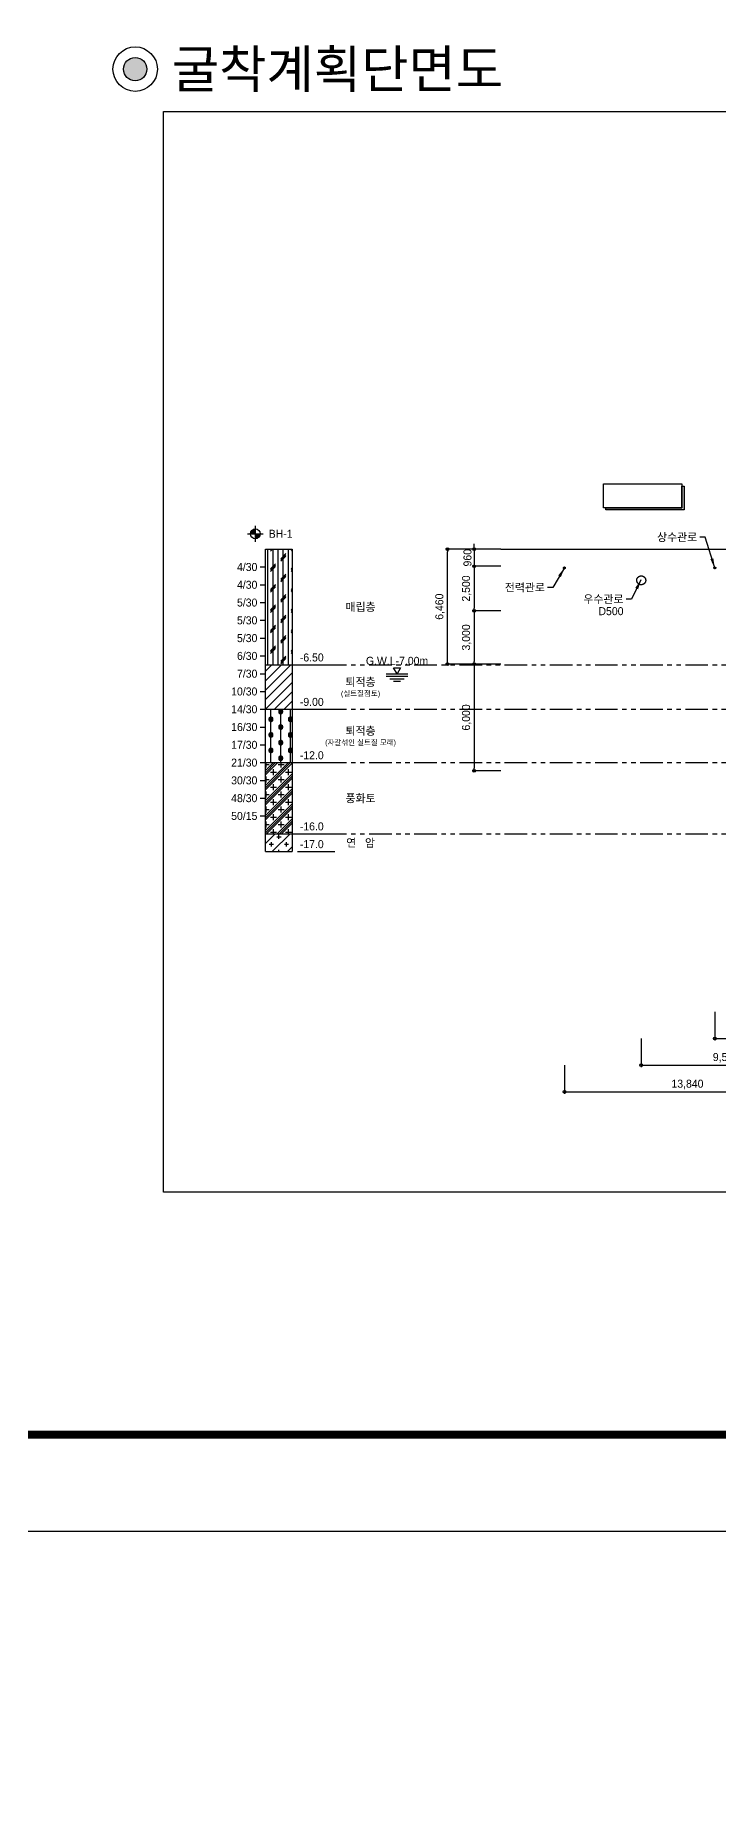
# Model space of a CAD drawing. Header units: millimetres. Extents: x 1073475 to 2890243, y -1340830 to -367733.
# Drawn here: x 1656127 to 1668802, y -432163 to -399366 of the extents above; entities that cross this region are included whole.
import ezdxf
from ezdxf.enums import TextEntityAlignment as Align
from ezdxf.xclip import XClip

# ---------------------------------------------------------------- set-up
doc = ezdxf.new("R2010")
doc.units = ezdxf.units.MM
doc.header["$LTSCALE"] = 50
doc.header["$XCLIPFRAME"] = 2
doc.header["$PDMODE"] = 3
doc.header["$PDSIZE"] = 100
for name, pattern in [('E-DIGLN01', [2, 0.9, -0.2, 0.9]), ('HIDDEN2', [4.7625, 3.175, -1.5875]), ('PHANTOM', [63.5, 31.75, -6.35, 6.35, -6.35, 6.35, -6.35])]:
    doc.linetypes.add(name, pattern=pattern)
doc.layers.get('Defpoints').update_dxf_attribs({"color": 151})
for name, color, linetype in [('11', 11, 'Continuous'), ('C-DIM', 7, 'Continuous'), ('C-TEX', 142, 'Continuous'), ('CS-CONC-MAJR', 4, 'Continuous'), ('CS-EXCV', 3, 'E-DIGLN01'), ('SITE', 7, 'PHANTOM'), ('TEX', 3, 'Continuous'), ('TEXT', 3, 'Continuous'), ('구조물', 7, 'Continuous'), ('시점변경-종점-구__선형', 7, 'Continuous'), ('주상도', 7, 'Continuous'), ('주상도0', 222, 'Continuous'), ('지하지장물_상수관로', 5, 'HIDDEN2'), ('지하지장물_열수송관로', 6, 'HIDDEN2'), ('지하지장물_전기관로', 1, 'HIDDEN2'), ('지하지장물_통신관로', 7, 'HIDDEN2'), ('현황', 9, 'Continuous')]:
    doc.layers.add(name, color=color, linetype=linetype)
doc.styles.add('$0$돋움', font='')
doc.styles.add('RXHG', font='arial.ttf')
doc.styles.get("Standard").update_dxf_attribs({"font": ''})
doc.styles.add('돋움', font='')
doc.styles.get('$0$돋움').set_extended_font_data('Dotum')
doc.styles.get('Standard').set_extended_font_data('Dotum')
doc.styles.get('돋움').set_extended_font_data('Dotum')
doc.linetypes.add('CFZ008', pattern='A,0.9,-0.2,[106,KHCLINE.shx,S=0.00606,R=180,X=0,Y=0],0.9', length=2)
doc.linetypes.add('KT_LINE', pattern='A,12.7,-5.08,["KT",Standard,S=2.54,R=0,X=-2.54,Y=-1.27],-6.35', length=24.13)
doc.linetypes.add('POWER_LINE', pattern='A,12.7,-5.08,["POWER",Standard,S=2.54,R=0,X=-2.54,Y=-1.27],-6.35', length=24.13)
doc.linetypes.add('WATER_LINE', pattern='A,12.7,-5.08,["WATER",Standard,S=2.54,R=0,X=-2.54,Y=-1.27],-6.35', length=24.13)
doc.dimstyles.new('SAM-200-지시선', dxfattribs={"dimscale": 0.1, "dimtxt": 300, "dimasz": 360, "dimexe": 70, "dimexo": 0, "dimgap": 100, "dimtad": 1, "dimdec": 0, "dimzin": 0, "dimdsep": 46, "dimlunit": 6, "dimtxsty": '돋움', "dimcen": 100, "dimclrd": 1, "dimclre": 1, "dimclrt": 256, "dimadec": 0, "dimazin": 0, "dimtfac": 1, "dimtdec": 0, "dimtix": 1, "dimtmove": 2, "dimatfit": 3, "dimfxl": 70, "dimtolj": 1, "dimtzin": 0, "dimlwd": -1, "dimlwe": -1, "dimarcsym": 0})
doc.dimstyles.new('SAM-300', dxfattribs={"dimscale": 1.5, "dimtxt": 300, "dimasz": 100, "dimexe": 70, "dimexo": 0, "dimgap": 100, "dimtad": 1, "dimdec": 0, "dimzin": 0, "dimdsep": 46, "dimlunit": 6, "dimtxsty": '돋움', "dimblk": 'ORIGIN', "dimcen": 100, "dimclrd": 1, "dimclre": 1, "dimclrt": 7, "dimadec": 0, "dimazin": 0, "dimtfac": 1, "dimtdec": 0, "dimtix": 1, "dimtmove": 2, "dimatfit": 3, "dimfxl": 70, "dimtolj": 1, "dimtzin": 0, "dimlwd": -1, "dimlwe": -1, "dimarcsym": 0})

# ---------------------------------------------------------------- blocks, each defined once
blk = doc.blocks.new('A$599346786921')
at = {"layer": '구조물', "ltscale": 0.2}
h = blk.add_hatch(color=254, dxfattribs=at)
h.dxf.hatch_style = 1
h.set_gradient(color1=(214, 214, 214), color2=(214, 214, 214))
h.paths.add_polyline_path([(189880, 4043), (128969, 153101), (129119, 153162), (47790, 352186), (48127, 352323), (40199, 371724), (39821, 372650), (39443, 373575), (39065, 374501), (38687, 375426), (38309, 376351), (37931, 377276), (37554, 378201), (37177, 379126), (36800, 380051), (36423, 380975), (36047, 381900), (35671, 382825), (35295, 383749), (34920, 384674), (34545, 385599), (34170, 386523), (33796, 387448), (33422, 388373), (33049, 389297), (32676, 390222), (32304, 391147), (31932, 392072), (31561, 392997), (31190, 393922), (30821, 394847), (30451, 395772), (30083, 396697), (29715, 397623), (29347, 398548), (28981, 399474), (28615, 400400), (28250, 401326), (27886, 402252), (27523, 403178), (27160, 404105), (26798, 405031), (26438, 405958), (26078, 406885), (25719, 407812), (25360, 408742), (25003, 409670), (24647, 410598), (24292, 411526), (23938, 412455), (23585, 413383), (23233, 414312), (22883, 415241), (22533, 416171), (22185, 417101), (21838, 418031), (21492, 418961), (21147, 419892), (20804, 420823), (20462, 421754), (20121, 422686), (19782, 423618), (19443, 424550), (19107, 425482), (18771, 426415), (18438, 427349), (18105, 428282), (17774, 429216), (17445, 430151), (17117, 431086), (16791, 432021), (16466, 432956), (16143, 433892), (15821, 434829), (15501, 435766), (15183, 436703), (14866, 437640), (14551, 438579), (14238, 439517), (13927, 440456), (13617, 441395), (13310, 442335), (13004, 443275), (12700, 444216), (12398, 445157), (12097, 446099), (11799, 447041), (11503, 447983), (11339, 448506), (0, 445440), (302, 444474), (605, 443509), (911, 442544), (1218, 441580), (1527, 440617), (1838, 439655), (2151, 438693), (2466, 437732), (2782, 436772), (3100, 435812), (3420, 434854), (3742, 433896), (4065, 432938), (4390, 431982), (4716, 431026), (5044, 430071), (5374, 429116), (5705, 428162), (6037, 427209), (6372, 426257), (6707, 425305), (7044, 424354), (7382, 423404), (7722, 422454), (8063, 421505), (8406, 420556), (8750, 419608), (9095, 418661), (9441, 417714), (9788, 416768), (10137, 415823), (10487, 414878), (10838, 413933), (11190, 412990), (11544, 412047), (11898, 411104), (12253, 410162), (12610, 409221), (12967, 408280), (13326, 407339), (13685, 406399), (14046, 405460), (14407, 404521), (14768, 403585), (15131, 402648), (15495, 401710), (15860, 400773), (16225, 399837), (16592, 398901), (16959, 397965), (17326, 397030), (17695, 396095), (18064, 395161), (18434, 394227), (18804, 393294), (19175, 392360), (19547, 391428), (19919, 390496), (20292, 389564), (20665, 388632), (21038, 387701), (21412, 386770), (21787, 385839), (22162, 384909), (22537, 383979), (22913, 383050), (23289, 382120), (23665, 381191), (24042, 380263), (24419, 379334), (24796, 378406), (25174, 377478), (25551, 376550), (25929, 375623), (26307, 374695), (26685, 373768), (27063, 372842), (27441, 371915), (27820, 370988), (28198, 370062), (28576, 369136), (28955, 368210), (29333, 367284), (37261, 347883), (37598, 348021), (118926, 148997), (119075, 149057), (179985, 0)])
at = {"layer": 'CS-CONC-MAJR'}
for points in [[(19547, 423532), (19886, 422600), (20227, 421668), (20569, 420736), (20913, 419805), (21257, 418874), (21603, 417943), (21951, 417013), (22299, 416083), (22649, 415153), (22999, 414224), (23351, 413295), (23704, 412366), (24058, 411437), (24413, 410509), (24769, 409580)], [(19077, 423361), (19416, 422428), (19758, 421496), (20100, 420564), (20444, 419632), (20789, 418700), (21135, 417769), (21482, 416838), (21831, 415907), (22181, 414977), (22532, 414047), (22884, 413117), (23237, 412188), (23591, 411259), (23946, 410330), (24303, 409401)], [(7618, 423488), (7958, 422538), (8299, 421589), (8641, 420641), (8984, 419693), (9329, 418747), (9676, 417800), (10023, 416854), (10372, 415909), (10721, 414965), (11072, 414021), (11424, 413077), (11778, 412134), (12132, 411192), (12487, 410250), (12844, 409309)], [(8428, 422707), (8769, 421759), (9111, 420811), (9454, 419864), (9799, 418918), (10145, 417972), (10492, 417027), (10841, 416083), (11190, 415139), (11541, 414195), (11893, 413252), (12246, 412310), (12600, 411368), (12955, 410427), (13311, 409487)]]:
    blk.add_lwpolyline(points, dxfattribs=at)
at = {"layer": 'CS-EXCV', "linetype": 'CFZ008', "ltscale": 5, "flags": 128}
blk.add_lwpolyline([(189880, 4043), (128969, 153101), (129119, 153162), (47790, 352186), (48127, 352323), (40199, 371724), (39821, 372650), (39443, 373575), (39065, 374501), (38687, 375426), (38309, 376351), (37931, 377276), (37554, 378201), (37177, 379126), (36800, 380051), (36423, 380975), (36047, 381900), (35671, 382825), (35295, 383749), (34920, 384674), (34545, 385599), (34170, 386523), (33796, 387448), (33422, 388373), (33049, 389297), (32676, 390222), (32304, 391147), (31932, 392072), (31561, 392997), (31190, 393922), (30821, 394847), (30451, 395772), (30083, 396697), (29715, 397623), (29347, 398548), (28981, 399474), (28615, 400400), (28250, 401326), (27886, 402252), (27523, 403178), (27160, 404105), (26798, 405031), (26438, 405958), (26078, 406885), (25719, 407812), (25360, 408742), (25003, 409670), (24647, 410598), (24292, 411526), (23938, 412455), (23585, 413383), (23233, 414312), (22883, 415241), (22533, 416171), (22185, 417101), (21838, 418031), (21492, 418961), (21147, 419892), (20804, 420823), (20462, 421754), (20121, 422686), (19782, 423618), (19443, 424550), (19107, 425482), (18771, 426415), (18438, 427349), (18105, 428282), (17774, 429216), (17445, 430151), (17117, 431086), (16791, 432021), (16466, 432956), (16143, 433892), (15821, 434829), (15501, 435766), (15183, 436703), (14866, 437640), (14551, 438579), (14238, 439517), (13927, 440456), (13617, 441395), (13310, 442335), (13004, 443275), (12700, 444216), (12398, 445157), (12097, 446099), (11799, 447041), (11503, 447983), (11339, 448506), (0, 445440), (302, 444474), (605, 443509), (911, 442544), (1218, 441580), (1527, 440617), (1838, 439655), (2151, 438693), (2466, 437732), (2782, 436772), (3100, 435812), (3420, 434854), (3742, 433896), (4065, 432938), (4390, 431982), (4716, 431026), (5044, 430071), (5374, 429116), (5705, 428162), (6037, 427209), (6372, 426257), (6707, 425305), (7044, 424354), (7382, 423404), (7722, 422454), (8063, 421505), (8406, 420556), (8750, 419608), (9095, 418661), (9441, 417714), (9788, 416768), (10137, 415823), (10487, 414878), (10838, 413933), (11190, 412990), (11544, 412047), (11898, 411104), (12253, 410162), (12610, 409221), (12967, 408280), (13326, 407339), (13685, 406399), (14046, 405460), (14407, 404521), (14768, 403585), (15131, 402648), (15495, 401710), (15860, 400773), (16225, 399837), (16592, 398901), (16959, 397965), (17326, 397030), (17695, 396095), (18064, 395161), (18434, 394227), (18804, 393294), (19175, 392360), (19547, 391428), (19919, 390496), (20292, 389564), (20665, 388632), (21038, 387701), (21412, 386770), (21787, 385839), (22162, 384909), (22537, 383979), (22913, 383050), (23289, 382120), (23665, 381191), (24042, 380263), (24419, 379334), (24796, 378406), (25174, 377478), (25551, 376550), (25929, 375623), (26307, 374695), (26685, 373768), (27063, 372842), (27441, 371915), (27820, 370988), (28198, 370062), (28576, 369136), (28955, 368210), (29333, 367284), (37261, 347883), (37598, 348021), (118926, 148997), (119075, 149057), (179985, 0)], close=True, dxfattribs=at)
at = {"layer": '시점변경-종점-구__선형', "color": 1}
blk.add_lwpolyline([(13585, 423493), (13925, 422553), (14266, 421613), (14608, 420673), (14951, 419734), (15296, 418795), (15642, 417857), (15989, 416919), (16338, 415982), (16688, 415045), (17038, 414109), (17390, 413173), (17743, 412237), (18097, 411302), (18453, 410367), (18809, 409433)], dxfattribs=at)
blk = doc.blocks.new('dbox')
at = {"layer": '11'}
blk.add_line((81088, 1800), (4288, 1800), dxfattribs=at)
at = {"layer": '11', "const_width": 150}
blk.add_lwpolyline([(81088, 1800), (4288, 1800), (4288, 57600), (81088, 57600)], close=True, dxfattribs=at)
at = {"layer": 'TEXT', "color": 7}
blk.add_line((84100, 0), (0, 0), dxfattribs=at)
at = {"layer": 'TEX', "color": 6, "linetype": 'Continuous', "style": 'RXHG', "width": 1}
for tag, p in [('일자', (76628, 15972)), ('축척', (76628, 13925)), ('설계번호', (76684, 12170))]:
    blk.add_attdef(tag, p, '', height=300, dxfattribs=at)
at = {"layer": 'TEX', "color": 7, "linetype": 'Continuous', "style": 'RXHG', "width": 1}
blk.add_attdef('파일명', (81840, 4453), '', height=300, rotation=90, dxfattribs=at)
at = {"layer": 'TEX', "linetype": 'Continuous', "style": 'RXHG', "width": 1}
for tag, p in [('도면명-1', (77799, 3389)), ('도면명-2', (77799, 2662))]:
    blk.add_attdef(tag, text='', height=400, dxfattribs=at).set_placement(p, align=Align.CENTER)
blk = doc.blocks.new('A$405090834614')
at = {"layer": '지하지장물_상수관로', "color": 251, "linetype": 'WATER_LINE', "ltscale": 3}
blk.add_lwpolyline([(215785, 180251), (195263, 177193), (191822, 180378), (129649, 175223), (126750, 172048), (96359, 170351), (93160, 172444), (53008, 169794)], dxfattribs=at)
at = {"layer": '지하지장물_열수송관로', "color": 251, "ltscale": 10}
for points in [[(216212, 191288), (197149, 188874), (197301, 186951), (195346, 186542), (195304, 185411), (191114, 185214), (191823, 167673), (46754, 152054)], [(216367, 190058), (198477, 187793), (198622, 185962), (196548, 185528), (196500, 184227), (192401, 184034), (193108, 166565), (46886, 150822)]]:
    blk.add_lwpolyline(points, dxfattribs=at)
at = {"layer": '지하지장물_전기관로', "color": 251, "linetype": 'POWER_LINE', "ltscale": 3}
for points in [[(117706, 167477), (112335, 171886), (98622, 185592)], [(173383, 173768), (152438, 171677), (116310, 167097), (102929, 165907), (93496, 163728), (64735, 159343)]]:
    blk.add_lwpolyline(points, dxfattribs=at)
at = {"layer": '지하지장물_통신관로', "color": 251, "linetype": 'KT_LINE', "ltscale": 3}
blk.add_lwpolyline([(133285, 176576), (83112, 173596), (82168, 171745), (83434, 140813), (89417, 133224), (94187, 130394), (100201, 81315), (103898, 49012), (108849, 25517)], dxfattribs=at)
blk = doc.blocks.new('A$C78BD0C8C')
ref = blk.add_blockref('A$405090834614', (117900.7, -194829), dxfattribs=dict(rotation=83.9464212542183))
XClip(ref).set_block_clipping_path([(104661.0409256864, 187029.200860789), (115795.371209384, 82037.659728932), (199028.6359362481, 90864.5294945205), (187894.3056525505, 195856.0706263776)])
blk = doc.blocks.new('_Origin')
at = {"color": 0, "linetype": 'ByBlock', "lineweight": -2}
blk.add_line((0, 0), (-1, 0), dxfattribs=at)
blk.add_circle((0, 0), 0.5, dxfattribs=at)
blk = doc.blocks.new('*D1031')
at = {"layer": 'C-DIM', "color": 1, "ltscale": 0.2, "transparency": 16777216}
for p, q in [((1982001, -415744), (1980396, -415744)), ((1980501, -415894), (1980501, -418594)), ((1982001, -418744), (1980396, -418744))]:
    blk.add_line(p, q, dxfattribs=at)
at = {"layer": 'Defpoints', "color": 0, "ltscale": 0.2, "transparency": 16777216}
for p in [(1982001, -415744), (1980501, -418744), (1982001, -418744)]:
    blk.add_point(p, dxfattribs=at)
at = {"layer": 'C-DIM', "color": 1, "ltscale": 0.2, "transparency": 16777216, "xscale": 150, "yscale": 150, "zscale": 150}
for p, rotation in [((1980501, -415744), 90), ((1980501, -418744), 270)]:
    blk.add_blockref('_Origin', p, dxfattribs=dict(at, rotation=rotation))
at = {"layer": 'C-DIM', "color": 7, "ltscale": 0.2, "transparency": 16777216, "insert": (1980083, -417244), "char_height": 450, "attachment_point": 5, "rotation": 90, "style": '돋움'}
blk.add_mtext('\\A1;3,000', dxfattribs=at)
blk = doc.blocks.new('*D1021')
at = {"layer": 'C-DIM', "color": 1, "transparency": 16777216}
for p, q in [((1994029, -438301), (1994029, -439906)), ((1999414, -438301), (1999414, -439906)), ((1994179, -439801), (1999264, -439801))]:
    blk.add_line(p, q, dxfattribs=at)
at = {"layer": 'Defpoints', "color": 0, "transparency": 16777216}
for p in [(1994029, -438301), (1999414, -438301), (1999414, -439801)]:
    blk.add_point(p, dxfattribs=at)
at = {"layer": 'C-DIM', "color": 1, "transparency": 16777216, "xscale": 150, "yscale": 150, "zscale": 150, "rotation": 180}
blk.add_blockref('_Origin', (1994029, -439801), dxfattribs=at)
at = {"layer": 'C-DIM', "color": 1, "transparency": 16777216, "xscale": 150, "yscale": 150, "zscale": 150}
blk.add_blockref('_Origin', (1999414, -439801), dxfattribs=at)
at = {"layer": 'C-DIM', "color": 7, "transparency": 16777216, "insert": (1996721, -439382), "char_height": 450, "attachment_point": 5, "style": '돋움'}
blk.add_mtext('\\A1;5,390', dxfattribs=at)
blk = doc.blocks.new('*D1022')
at = {"layer": 'C-DIM', "color": 1, "transparency": 16777216}
for p, q in [((1989893, -439801), (1989893, -441406)), ((1999414, -439801), (1999414, -441406)), ((1990043, -441301), (1999264, -441301))]:
    blk.add_line(p, q, dxfattribs=at)
at = {"layer": 'Defpoints', "color": 0, "transparency": 16777216}
for p in [(1989893, -439801), (1999414, -439801), (1999414, -441301)]:
    blk.add_point(p, dxfattribs=at)
at = {"layer": 'C-DIM', "color": 1, "transparency": 16777216, "xscale": 150, "yscale": 150, "zscale": 150, "rotation": 180}
blk.add_blockref('_Origin', (1989893, -441301), dxfattribs=at)
at = {"layer": 'C-DIM', "color": 1, "transparency": 16777216, "xscale": 150, "yscale": 150, "zscale": 150}
blk.add_blockref('_Origin', (1999414, -441301), dxfattribs=at)
at = {"layer": 'C-DIM', "color": 7, "transparency": 16777216, "insert": (1994654, -440882), "char_height": 450, "attachment_point": 5, "style": '돋움'}
blk.add_mtext('\\A1;9,520', dxfattribs=at)
blk = doc.blocks.new('*D1023')
at = {"layer": 'C-DIM', "color": 1, "transparency": 16777216}
for p, q in [((1985571, -441301), (1985571, -442906)), ((1999414, -441301), (1999414, -442906)), ((1985721, -442801), (1999264, -442801))]:
    blk.add_line(p, q, dxfattribs=at)
at = {"layer": 'Defpoints', "color": 0, "transparency": 16777216}
for p in [(1985571, -441301), (1999414, -441301), (1999414, -442801)]:
    blk.add_point(p, dxfattribs=at)
at = {"layer": 'C-DIM', "color": 1, "transparency": 16777216, "xscale": 150, "yscale": 150, "zscale": 150, "rotation": 180}
blk.add_blockref('_Origin', (1985571, -442801), dxfattribs=at)
at = {"layer": 'C-DIM', "color": 1, "transparency": 16777216, "xscale": 150, "yscale": 150, "zscale": 150}
blk.add_blockref('_Origin', (1999414, -442801), dxfattribs=at)
at = {"layer": 'C-DIM', "color": 7, "transparency": 16777216, "insert": (1992492, -442382), "char_height": 450, "attachment_point": 5, "style": '돋움'}
blk.add_mtext('\\A1;13,840', dxfattribs=at)
blk = doc.blocks.new('*D1030')
at = {"layer": 'C-DIM', "color": 1, "ltscale": 0.2, "transparency": 16777216}
for p, q in [((1982001, -413244), (1980396, -413244)), ((1980501, -413394), (1980501, -415594)), ((1982001, -415744), (1980396, -415744))]:
    blk.add_line(p, q, dxfattribs=at)
at = {"layer": 'Defpoints', "color": 0, "ltscale": 0.2, "transparency": 16777216}
for p in [(1982001, -413244), (1980501, -415744), (1982001, -415744)]:
    blk.add_point(p, dxfattribs=at)
at = {"layer": 'C-DIM', "color": 1, "ltscale": 0.2, "transparency": 16777216, "xscale": 150, "yscale": 150, "zscale": 150}
for p, rotation in [((1980501, -413244), 90), ((1980501, -415744), 270)]:
    blk.add_blockref('_Origin', p, dxfattribs=dict(at, rotation=rotation))
at = {"layer": 'C-DIM', "color": 7, "ltscale": 0.2, "transparency": 16777216, "insert": (1980083, -414494), "char_height": 450, "attachment_point": 5, "rotation": 90, "style": '돋움'}
blk.add_mtext('\\A1;2,500', dxfattribs=at)
blk = doc.blocks.new('*D1029')
at = {"layer": 'C-DIM', "color": 1, "ltscale": 0.2, "transparency": 16777216}
for p, q in [((1982001, -412284), (1980396, -412284)), ((1980501, -412134), (1980501, -411984)), ((1980501, -412284), (1980501, -413244)), ((1982001, -413244), (1980396, -413244)), ((1980501, -413394), (1980501, -413544))]:
    blk.add_line(p, q, dxfattribs=at)
at = {"layer": 'Defpoints', "color": 0, "ltscale": 0.2, "transparency": 16777216}
for p in [(1982001, -412284), (1980501, -413244), (1982001, -413244)]:
    blk.add_point(p, dxfattribs=at)
at = {"layer": 'C-DIM', "color": 1, "ltscale": 0.2, "transparency": 16777216, "xscale": 150, "yscale": 150, "zscale": 150}
for p, rotation in [((1980501, -412284), 270), ((1980501, -413244), 90)]:
    blk.add_blockref('_Origin', p, dxfattribs=dict(at, rotation=rotation))
at = {"layer": 'C-DIM', "color": 7, "ltscale": 0.2, "transparency": 16777216, "insert": (1980126, -412764), "char_height": 450, "attachment_point": 5, "rotation": 90, "style": '돋움'}
blk.add_mtext('\\A1;960', dxfattribs=at)
blk = doc.blocks.new('*D1032')
at = {"layer": 'C-DIM', "color": 1, "ltscale": 0.2, "transparency": 16777216}
for p, q in [((1982001, -418744), (1980396, -418744)), ((1980501, -418894), (1980501, -424594)), ((1982001, -424744), (1980396, -424744))]:
    blk.add_line(p, q, dxfattribs=at)
at = {"layer": 'Defpoints', "color": 0, "ltscale": 0.2, "transparency": 16777216}
for p in [(1982001, -418744), (1980501, -424744), (1982001, -424744)]:
    blk.add_point(p, dxfattribs=at)
at = {"layer": 'C-DIM', "color": 1, "ltscale": 0.2, "transparency": 16777216, "xscale": 150, "yscale": 150, "zscale": 150}
for p, rotation in [((1980501, -418744), 90), ((1980501, -424744), 270)]:
    blk.add_blockref('_Origin', p, dxfattribs=dict(at, rotation=rotation))
at = {"layer": 'C-DIM', "color": 7, "ltscale": 0.2, "transparency": 16777216, "insert": (1980083, -421744), "char_height": 450, "attachment_point": 5, "rotation": 90, "style": '돋움'}
blk.add_mtext('\\A1;6,000', dxfattribs=at)
blk = doc.blocks.new('*D1033')
at = {"layer": 'C-DIM', "color": 1, "ltscale": 0.2, "transparency": 16777216}
for p, q in [((1980501, -412284), (1978896, -412284)), ((1979001, -418594), (1979001, -412434)), ((1980501, -418744), (1978896, -418744))]:
    blk.add_line(p, q, dxfattribs=at)
at = {"layer": 'Defpoints', "color": 0, "ltscale": 0.2, "transparency": 16777216}
for p in [(1979001, -412284), (1980501, -412284), (1980501, -418744)]:
    blk.add_point(p, dxfattribs=at)
at = {"layer": 'C-DIM', "color": 1, "ltscale": 0.2, "transparency": 16777216, "xscale": 150, "yscale": 150, "zscale": 150}
for p, rotation in [((1979001, -412284), 90), ((1979001, -418744), 270)]:
    blk.add_blockref('_Origin', p, dxfattribs=dict(at, rotation=rotation))
at = {"layer": 'C-DIM', "color": 7, "ltscale": 0.2, "transparency": 16777216, "insert": (1978583, -415514), "char_height": 450, "attachment_point": 5, "rotation": 90, "style": '돋움'}
blk.add_mtext('\\A1;6,460', dxfattribs=at)
blk = doc.blocks.new('bh-1')
at = {"layer": '주상도'}
h = blk.add_hatch(color=0, dxfattribs=at)
h.paths.add_polyline_path([(-1315, 1142, 0.414214), (-1592, 864), (-1315, 864)])
h.paths.add_polyline_path([(-1315, 864), (-1315, 587, 0.414214), (-1037, 864)])
h = blk.add_hatch(dxfattribs=at)
h.set_pattern_fill('CORK', color=0, scale=2304, angle=90, style=0)
h.set_pattern_definition([(90, (-406087.6, -214353.86), (-288, 2e-14), []), (225, (-405943.6, -214209.86), (576, -576), [407.2935, -407.2935]), (225, (-405943.6, -214137.86), (576, -576), [407.2935, -407.2935]), (225, (-405943.6, -214065.86), (576, -576), [407.2935, -407.2935])])
h.paths.add_polyline_path([(750, -6500), (750, 0), (-750, 0), (-750, -6500)])
h = blk.add_hatch(dxfattribs=at)
h.set_pattern_fill('ANSI31', color=0, scale=3000, style=0)
h.set_pattern_definition([(45, (-405980.34, -212353.86), (-265.16504, 265.16504), [])])
h.paths.add_polyline_path([(750, -6500), (-750, -6500), (-750, -9000), (750, -9000)])
h = blk.add_hatch(dxfattribs=at)
h.set_pattern_fill('SMCR', color=0, scale=175, style=0)
h.set_pattern_definition([(0, (-405805.1, -212342.4), (0, 875), [73.5, -1020.25]), (0, (-405836.75, -212328.4), (0, 875), [136.85, -956.9]), (0, (-405855.6, -212314.4), (0, 875), [174.615, -919.135]), (0, (-405869.2, -212300.4), (0, 875), [201.705, -892.045]), (0, (-405879.3, -212286.4), (0, 875), [222.0575, -871.6925]), (0, (-405887, -212272.4), (0, 875), [237.405, -856.345]), (0, (-405892.7, -212258.4), (0, 875), [248.6925, -845.0575]), (0, (-405896.55, -212244.4), (0, 875), [256.4625, -837.2875]), (0, (-405898.8, -212230.4), (0, 875), [260.995, -832.755]), (0, (-405899.6, -212216.4), (0, 875), [262.5, -831.25]), (0, (-405898.8, -212202.4), (0, 875), [260.995, -832.755]), (0, (-405896.55, -212188.4), (0, 875), [256.4625, -837.2875]), (0, (-405892.7, -212174.4), (0, 875), [248.6925, -845.0575]), (0, (-405887, -212160.4), (0, 875), [237.405, -856.345]), (0, (-405879.3, -212146.4), (0, 875), [222.0575, -871.6925]), (0, (-405869.2, -212132.4), (0, 875), [201.705, -892.045]), (0, (-405855.6, -212118.4), (0, 875), [174.615, -919.135]), (0, (-405836.75, -212104.4), (0, 875), [136.85, -956.9]), (0, (-405805.1, -212090.4), (0, 875), [73.5, -1020.25]), (0, (-405258.2, -211904.9), (0, 875), [73.5, -1020.25]), (0, (-405289.9, -211890.9), (0, 875), [136.85, -956.9]), (0, (-405308.76, -211876.9), (0, 875), [174.615, -919.135]), (0, (-405322.3, -211862.9), (0, 875), [201.705, -892.045]), (0, (-405332.5, -211848.9), (0, 875), [222.0575, -871.6925]), (0, (-405340.15, -211834.9), (0, 875), [237.405, -856.345]), (0, (-405345.8, -211820.9), (0, 875), [248.6925, -845.0575]), (0, (-405349.7, -211806.9), (0, 875), [256.4625, -837.2875]), (0, (-405351.95, -211792.9), (0, 875), [260.995, -832.755]), (0, (-405352.7, -211778.9), (0, 875), [262.5, -831.25]), (0, (-405351.95, -211764.9), (0, 875), [260.995, -832.755]), (0, (-405349.7, -211750.9), (0, 875), [256.4625, -837.2875]), (0, (-405345.8, -211736.9), (0, 875), [248.6925, -845.0575]), (0, (-405340.15, -211722.9), (0, 875), [237.405, -856.345]), (0, (-405332.5, -211708.9), (0, 875), [222.0575, -871.6925]), (0, (-405322.3, -211694.9), (0, 875), [201.705, -892.045]), (0, (-405308.76, -211680.9), (0, 875), [174.615, -919.135]), (0, (-405289.9, -211666.9), (0, 875), [136.85, -956.9]), (0, (-405258.2, -211652.9), (0, 875), [73.5, -1020.25]), (90, (-405768.3, -212653.86), (-546.875, 3e-14), [])])
h.paths.add_polyline_path([(750, -9000), (-750, -9000), (-750, -12000), (750, -12000)])
h = blk.add_hatch(dxfattribs=at)
h.set_pattern_fill('HWR', color=0, scale=112.21875, style=0, pattern_type=2)
h.set_pattern_definition([(45, (-248107.5, -26924.9), (-421.875, 421.875), []), (45, (-248229, -26924.9), (-421.875, 421.875), []), (45, (-248350.5, -26924.9), (-421.875, 421.875), []), (0, (-247975.87, -26924.9), (421.875, 421.875), [337.5, -506.25]), (90, (-247807.1, -27093.64), (-421.875, 421.875), [337.5, -506.25])])
h.paths.add_polyline_path([(750, -12000), (-750, -12000), (-750, -16000), (750, -16000)])
h = blk.add_hatch(dxfattribs=at)
h.set_pattern_fill('YYST', color=0, scale=144, style=0)
h.set_pattern_definition([(45, (-405980.34, -212853.86), (-424.2675, 424.2675), []), (0, (-405804.75, -212985.04), (424.2096, 424.2096), [237.5568, -610.8624]), (90, (-405686, -213103.83), (-424.2096, 424.2096), [237.5568, -610.8624])])
h.paths.add_polyline_path([(750, -16000), (-750, -16000), (-750, -17000), (750, -17000)])
at = {"layer": '주상도', "color": 0}
for p, q in [((-1315, 418), (-1315, 1311)), ((-1761, 864), (-868, 864)), ((-750, -17000), (-750, 0)), ((-750, 0), (750, 0)), ((750, 0), (750, -17000)), ((-1050, -1000), (-750, -1000)), ((-1050, -2000), (-750, -2000)), ((-1050, -3000), (-750, -3000)), ((-1050, -4000), (-750, -4000)), ((-1050, -5000), (-750, -5000)), ((-1050, -6000), (-750, -6000)), ((-750, -6500), (750, -6500)), ((1050, -6500), (3150, -6500)), ((6652, -7000), (6458, -6674)), ((6458, -6674), (6846, -6674)), ((6846, -6674), (6652, -7000)), ((-1050, -7000), (-750, -7000)), ((6048, -7000), (7256, -7000)), ((6048, -7141), (7256, -7141)), ((6249, -7281), (7054, -7281)), ((6451, -7422), (6853, -7422)), ((-1050, -8000), (-750, -8000)), ((-1050, -9000), (-750, -9000)), ((-750, -9000), (750, -9000)), ((1050, -9000), (3150, -9000)), ((-1050, -10000), (-750, -10000)), ((-1050, -11000), (-750, -11000)), ((-1050, -12000), (-750, -12000)), ((-750, -12000), (750, -12000)), ((1050, -12000), (3150, -12000)), ((-1050, -13000), (-750, -13000)), ((-1050, -14000), (-750, -14000)), ((-1050, -15000), (-750, -15000)), ((-750, -16000), (750, -16000)), ((1050, -16000), (3150, -16000)), ((-750, -17000), (750, -17000)), ((1050, -17000), (3150, -17000))]:
    blk.add_line(p, q, dxfattribs=at)
blk.add_circle((-1315, 864), 277, dxfattribs=at)
at = {"layer": '주상도', "color": 0, "style": '돋움'}
blk.add_text('BH-1', height=450, dxfattribs=at).set_placement((111, 643), align=Align.CENTER)
for s, p in [('4/30', (-1200, -1000)), ('4/30', (-1200, -2000)), ('5/30', (-1200, -3000)), ('5/30', (-1200, -4000)), ('5/30', (-1200, -5000)), ('6/30', (-1200, -6000)), ('7/30', (-1200, -7000)), ('10/30', (-1200, -8000)), ('14/30', (-1200, -9000)), ('16/30', (-1200, -10000)), ('17/30', (-1200, -11000)), ('21/30', (-1200, -12000)), ('30/30', (-1200, -13000)), ('48/30', (-1200, -14000)), ('50/15', (-1200, -15000))]:
    blk.add_text(s, height=450, dxfattribs=at).set_placement(p, align=Align.MIDDLE_RIGHT)
for s, height, p in [('매립층', 450, (4600, -3249)), ('G.W.L-7.00m', 450, (6652, -6277)), ('(실트질점토)', 300, (4600, -8116)), ('퇴적층', 450, (4600, -7466)), ('퇴적층', 450, (4600, -10216)), ('(자갈섞인 실트질 모래)', 300, (4600, -10866)), ('풍화토', 450, (4600, -14009)), ('연   암', 450, (4600, -16510))]:
    blk.add_text(s, height=height, dxfattribs=at).set_placement(p, align=Align.MIDDLE_CENTER)
for s, p in [('-6.50', (1186, -6087)), ('-9.00', (1186, -8587)), ('-12.0', (1186, -11587)), ('-16.0', (1186, -15587)), ('-17.0', (1186, -16587))]:
    blk.add_text(s, height=450, dxfattribs=at).set_placement(p, align=Align.MIDDLE_LEFT)
blk = doc.blocks.new('A$C004F4FF2')
at = {"layer": '현황'}
blk.add_hatch(color=256, dxfattribs=at).paths.add_polyline_path([(-53007.8, 4148), (-48732, 4148), (-48732, 5366.3), (-48609.5, 5366.3), (-48609.5, 4025.5), (-53007.8, 4025.5)])
at = {"ltscale": 0.2}
blk.add_line((-58905.8, 1818.4), (-41493.2, 1818.4), dxfattribs=at)
at = {"layer": 'SITE'}
for centre, radius in [((-55336.1, 768.4), 50), ((-51013.9, 68.4), 250), ((-46878.2, 768.4), 50)]:
    blk.add_circle(centre, radius, dxfattribs=at)
at = {"layer": '주상도0', "linetype": 'PHANTOM', "ltscale": 0.8}
for points in [[(-71393.2, -4681.6), (-41493.2, -4681.6)], [(-71393.2, -7181.6), (-41493.2, -7181.6)], [(-71393.2, -10181.6), (-41493.2, -10181.6)], [(-71393.2, -14181.6), (-41493.2, -14181.6)]]:
    blk.add_lwpolyline(points, dxfattribs=at)
at = {"layer": '주상도'}
blk.add_blockref('bh-1', (-71393.2, 1818.4), dxfattribs=at)
at = {"layer": 'C-DIM', "color": 7, "style": '$0$돋움'}
for s, p in [('상수관로', (-47868.1, 2497.5)), ('전력관로', (-56425, -335.6)), ('우수관로', (-52011.2, -991.2)), ('D500', (-52011.2, -1666.2))]:
    blk.add_text(s, height=450, dxfattribs=at).set_placement(p, align=Align.MIDDLE_RIGHT)
at = {"layer": '현황', "style": '돋움'}
blk.add_text('39.5M도로', height=612.5, dxfattribs=at).set_placement((-50931.2, 4818.4), align=Align.MIDDLE)
at = {"layer": 'C-DIM', "ltscale": 0.2}
for base, p1, p2, picture, middle in [((-60405.8, 858.4), (-58905.8, 1818.4), (-58905.8, 858.4), '*D1029', (-60781.1, 1338.4)), ((-61905.8, 1818.4), (-60405.8, -4641.6), (-60405.8, 1818.4), '*D1033', (-62324.5, -1411.6)), ((-60405.8, -1641.6), (-58905.8, 858.4), (-58905.8, -1641.6), '*D1030', (-60824.5, -391.6)), ((-60405.8, -4641.6), (-58905.8, -1641.6), (-58905.8, -4641.6), '*D1031', (-60824.5, -3141.6)), ((-60405.8, -10641.6), (-58905.8, -4641.6), (-58905.8, -10641.6), '*D1032', (-60824.5, -7641.6))]:
    dim = blk.add_linear_dim(base=base, p1=p1, p2=p2, angle=90, dimstyle='SAM-300', dxfattribs=at)
    dim.commit()
    dim.dimension.update_dxf_attribs({"geometry": picture, "text_midpoint": middle, "insert": (-2040907.1, 414101.9)})
at = {"layer": 'C-DIM'}
for base, p1, p2, picture, middle in [((-41493.2, -25698.9), (-46878.2, -24198.9), (-41493.2, -24198.9), '*D1021', (-44185.7, -25280.3)), ((-41493.2, -27198.9), (-51013.9, -25698.9), (-41493.2, -25698.9), '*D1022', (-46253.5, -26780.3)), ((-41493.2, -28698.9), (-55336.1, -27198.9), (-41493.2, -27198.9), '*D1023', (-48414.7, -28280.3))]:
    dim = blk.add_linear_dim(base=base, p1=p1, p2=p2, dimstyle='SAM-300', override={"dimrnd": 10}, dxfattribs=at)
    dim.commit()
    dim.dimension.update_dxf_attribs({"geometry": picture, "text_midpoint": middle, "insert": (-2040907.1, 414101.9)})
for points in [[(-46885.9, 767.6), (-47418.1, 2497.5), (-47718.1, 2497.5)], [(-55330.8, 766.7), (-55975, -335.6), (-56275, -335.6)], [(-51029.1, 93.1), (-51561.2, -991.2), (-51861.2, -991.2)]]:
    blk.add_leader(points, dimstyle='SAM-200-지시선', override={"dimscale": 1.5}, dxfattribs=at)
blk.add_wipeout([(-53130.3, 5488.8), (-48732, 5488.8), (-48732, 4148), (-53130.3, 4148)]).dxf.layer = '현황'
at = {"layer": '현황'}
for points in [[(-53130.3, 5488.8), (-48732, 5488.8), (-48732, 4148), (-53130.3, 4148)], [(-53007.8, 4148), (-48732, 4148), (-48732, 5366.3), (-48609.5, 5366.3), (-48609.5, 4025.5), (-53007.8, 4025.5)]]:
    blk.add_lwpolyline(points, close=True, dxfattribs=at)

msp = doc.modelspace()

# ---------------------------------------------------------------- hatches: boundary and pattern name
at = {"layer": 'C-TEX'}
msp.add_hatch(color=6, dxfattribs=at).paths.add_polyline_path([(1658195.4, -399993.3, 1), (1657762, -399993.3, 1)])

# ---------------------------------------------------------------- linework, layer by layer
at = {"layer": 'C-TEX', "color": 6}
for radius in [412.8, 216.7]:
    msp.add_circle((1657978.7, -399993.3), radius, dxfattribs=at)
at = {"layer": 'Defpoints'}
msp.add_lwpolyline([(1658504.7, -400781.3), (1692922.7, -400781.3), (1692922.7, -420836.3), (1658504.7, -420836.3)], close=True, dxfattribs=at)

# ---------------------------------------------------------------- block references
msp.add_blockref('dbox', (1620332.7, -427133.1))
ref = msp.add_blockref('A$599346786921', (2078763.1, -437926.2), dxfattribs=dict(rotation=89.99999999999997))
XClip(ref).set_block_clipping_path([(-16206.8299571348, 262317.343997824), (67493.1699649135, 367897.631078836)])

# ---------------------------------------------------------------- texts
at = {"layer": 'C-TEX', "color": 2, "style": '돋움'}
msp.add_text('굴착계획단면도', height=700, dxfattribs=at).set_placement((1658657.2, -399993.3), align=Align.MIDDLE_LEFT)

# ---------------------------------------------------------------- next in the draw order: block references
at = {"layer": 'C-DIM', "ltscale": 0.2}
ref = msp.add_blockref('A$C78BD0C8C', (1676619.9, -375796.2), dxfattribs=dict(at, xscale=0.3375, yscale=0.3375, zscale=0.3375))
XClip(ref).set_block_clipping_path([(-53674.9236881854, -65141.2139783588), (48304.5635594446, 1596.9759842416)])
at = {"layer": 'C-DIM', "ltscale": 0.2, "xscale": 0.33, "yscale": 0.33, "zscale": 0.33}
msp.add_blockref('A$C004F4FF2', (1684201.1, -409502.3), dxfattribs=at)

doc.saveas('drawing.dxf')
